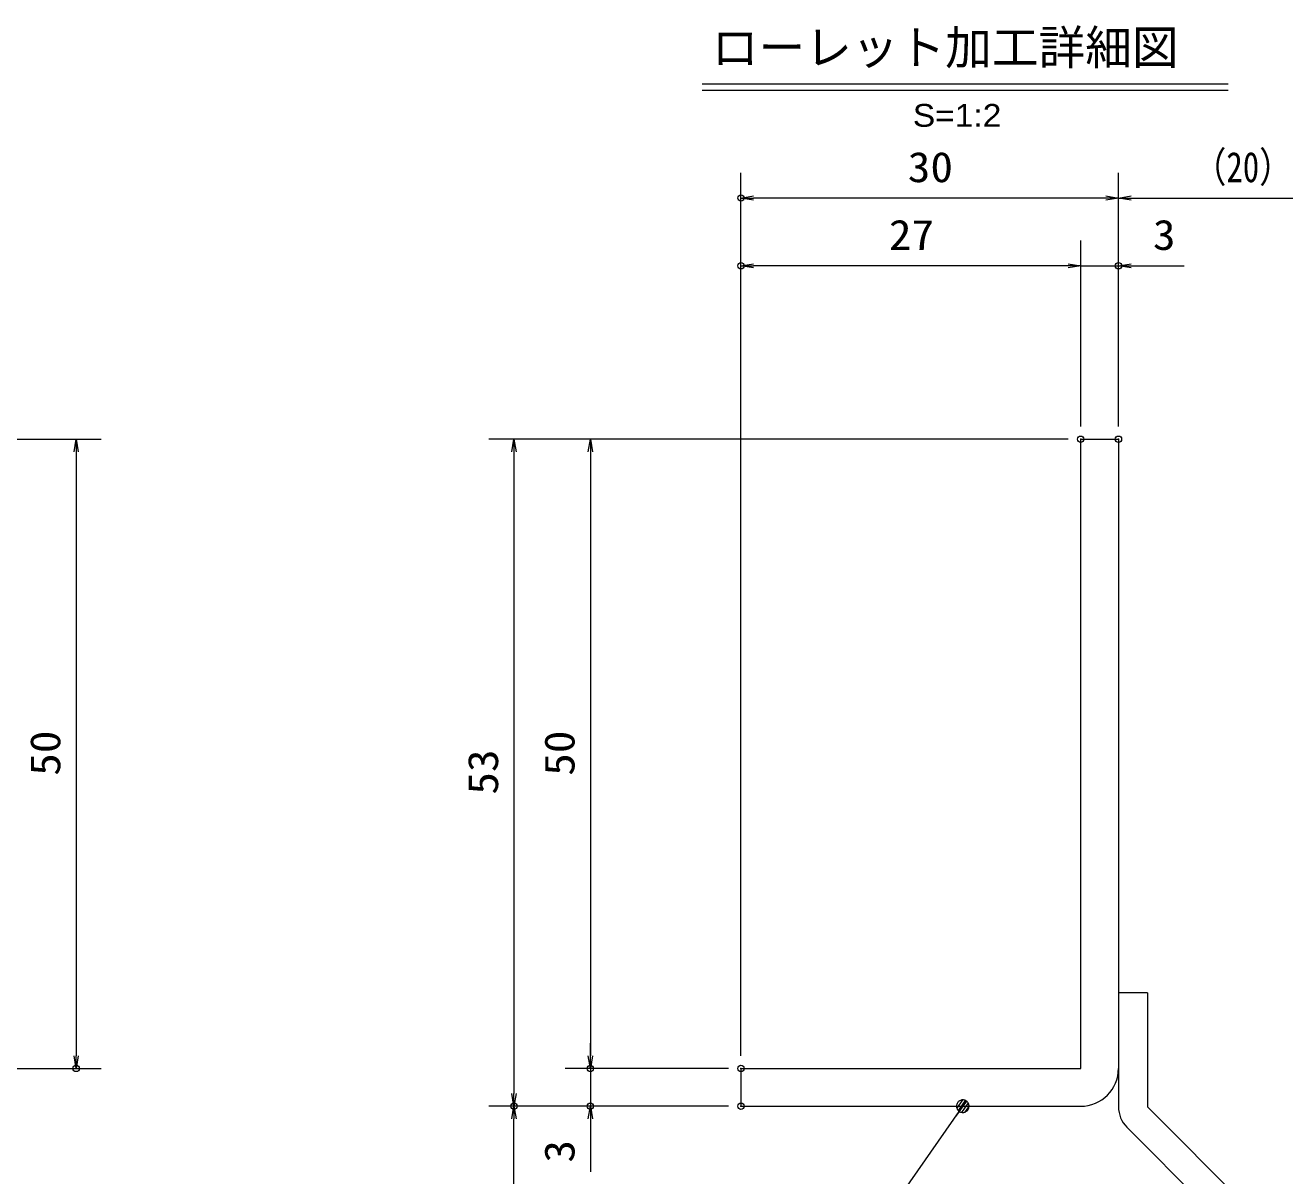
# Model space of a CAD drawing. Units: millimetres, scale not verified, with parts at other scales. Extents: x -1050 to 1050, y -742 to 742.
# Drawn here: x -161 to 340, y -473 to -15 of the extents above; entities that cross this region are included whole.
import ezdxf
from ezdxf.enums import TextEntityAlignment as Align

# ---------------------------------------------------------------- set-up
doc = ezdxf.new("R2010")
doc.units = ezdxf.units.MM
doc.header["$LTSCALE"] = 5
doc.header["$PDMODE"] = 32
doc.header["$PDSIZE"] = 2.5
for name, color, linetype, lineweight in [('0-1_寸法注釈', 2, 'Continuous', 9), ('0-2_0', 2, 'Continuous', 9), ('0-3_DEFPOINTS', 134, 'Continuous', 9), ('0-8_アンカー', 7, 'Continuous', 9), ('0-9_枠', 7, 'Continuous', 9)]:
    doc.layers.add(name, color=color, linetype=linetype, lineweight=lineweight)
doc.styles.add('HG丸ｺﾞｼｯｸM-PRO', font='')
doc.styles.add('ＭＳ ゴシック', font='')
doc.styles.get('HG丸ｺﾞｼｯｸM-PRO').set_extended_font_data('HG丸ｺﾞｼｯｸM-PRO')
doc.styles.get('ＭＳ ゴシック').set_extended_font_data('MS Gothic')

# ---------------------------------------------------------------- blocks, each defined once
blk = doc.blocks.new('_OPEN')
at = {"layer": '0-2_0'}
blk.add_line((0, 0), (-5, 0), dxfattribs=at)
blk.add_lwpolyline([(-5, 0.833), (0, 0), (-5, -0.833)], dxfattribs=at)
blk = doc.blocks.new('A$C6EB770D1')
at = {"layer": '0-8_アンカー'}
for p, q in [((130.257, 96.52), (45.237, 11.5)), ((138.388, 88.388), (130.257, 96.52)), ((138.388, 88.388), (53.368, 3.368)), ((0, 11.5), (45.237, 11.5)), ((0, 11.5), (0, 0)), ((0, 0), (45.237, 0))]:
    blk.add_line(p, q, dxfattribs=at)
blk.add_arc((45.237, 11.5), 11.5, 270, 315, dxfattribs=at)
blk = doc.blocks.new('_Dot')
at = {"layer": '0-2_0'}
for p, q in [((-2.5, 0), (-5, 0)), ((2.445, 0.5), (-2.445, 0.5)), ((1.997, 1.5), (-1.997, 1.5)), ((2.289, -0.995), (-2.289, -0.995)), ((1.499, -1.995), (-1.499, -1.995))]:
    blk.add_line(p, q, dxfattribs=at)
for points in [[(2.5, 0), (2.48, 0.313), (2.421, 0.622), (2.324, 0.92), (2.191, 1.204), (2.023, 1.469), (1.822, 1.711), (1.594, 1.926), (1.34, 2.111), (1.064, 2.262), (0.773, 2.378), (0.468, 2.456), (0.157, 2.495), (-0.157, 2.495), (-0.468, 2.456), (-0.773, 2.378), (-1.064, 2.262), (-1.34, 2.111), (-1.594, 1.926), (-1.822, 1.711), (-2.023, 1.469), (-2.191, 1.204), (-2.324, 0.92), (-2.421, 0.622), (-2.48, 0.313), (-2.5, 0), (0, 0)], [(-2.5, 0), (-2.48, -0.313), (-2.421, -0.622), (-2.324, -0.92), (-2.191, -1.204), (-2.023, -1.469), (-1.822, -1.711), (-1.594, -1.926), (-1.34, -2.111), (-1.064, -2.262), (-0.773, -2.378), (-0.468, -2.456), (-0.157, -2.495), (0.157, -2.495), (0.468, -2.456), (0.773, -2.378), (1.064, -2.262), (1.34, -2.111), (1.594, -1.926), (1.822, -1.711), (2.023, -1.469), (2.191, -1.204), (2.324, -0.92), (2.421, -0.622), (2.48, -0.313), (2.5, 0), (0, 0)]]:
    blk.add_lwpolyline(points, close=True, dxfattribs=at)

msp = doc.modelspace()

# ---------------------------------------------------------------- linework, layer by layer
at = {"layer": '0-1_寸法注釈'}
for p, q in [((108.505, -38.751), (317.544, -38.751)), ((108.505, -41.251), (317.544, -41.251)), ((123.93, -424.975), (123.93, -74.141)), ((273.93, -174.975), (273.93, -74.141)), ((273.93, -174.975), (273.93, -74.141)), ((268.93, -84.141), (128.93, -84.141)), ((278.93, -84.141), (365.45, -84.141)), ((123.93, -424.975), (123.93, -101.067)), ((258.93, -174.975), (258.93, -101.067)), ((258.93, -174.975), (258.93, -101.067)), ((273.93, -174.975), (273.93, -101.067)), ((253.93, -111.067), (128.93, -111.067)), ((253.93, -111.067), (248.93, -111.067)), ((258.93, -111.067), (273.93, -111.067)), ((278.93, -111.067), (300.043, -111.067)), ((-185.45, -179.975), (-130.285, -179.975)), ((253.93, -179.975), (23.705, -179.975)), ((253.93, -179.975), (54.081, -179.975)), ((-140.285, -184.975), (-140.285, -424.975)), ((33.705, -184.975), (33.705, -439.975)), ((64.081, -184.975), (64.081, -424.975)), ((64.081, -424.975), (64.081, -419.975)), ((-185.45, -429.975), (-130.285, -429.975)), ((118.93, -429.975), (54.081, -429.975)), ((118.93, -429.975), (54.081, -429.975)), ((64.081, -429.975), (64.081, -444.975)), ((118.93, -444.975), (23.705, -444.975)), ((118.93, -444.975), (23.705, -444.975)), ((118.93, -444.975), (54.081, -444.975)), ((33.705, -533.363), (33.705, -449.975)), ((64.081, -449.975), (64.081, -471.088)), ((174.029, -499.565), (211.499, -445.795))]:
    msp.add_line(p, q, dxfattribs=at)
at = {"layer": '0-3_DEFPOINTS'}
for p in [(123.93, -84.141), (123.93, -111.067), (273.93, -111.067), (258.93, -179.975), (273.93, -179.975), (273.93, -179.975), (-140.285, -429.975), (64.081, -429.975), (123.93, -429.975), (33.705, -444.975), (64.081, -444.975), (123.93, -444.975)]:
    msp.add_point(p, dxfattribs=at)
at = {"layer": '0-9_枠'}
for p, q in [((258.93, -179.975), (273.93, -179.975)), ((258.93, -429.975), (258.93, -179.975)), ((273.93, -179.975), (273.93, -429.975)), ((123.93, -429.975), (258.93, -429.975)), ((123.93, -429.975), (123.93, -444.975)), ((123.93, -444.975), (258.93, -444.975))]:
    msp.add_line(p, q, dxfattribs=at)
msp.add_arc((258.93, -429.975), 15, 270, 0, dxfattribs=at)

# ---------------------------------------------------------------- block references
at = {"layer": '0-1_寸法注釈'}
for name, p, rotation in [('_OPEN', (123.93, -84.141), 180), ('_OPEN', (273.93, -84.141), 180), ('_OPEN', (123.93, -111.067), 180), ('_OPEN', (273.93, -111.067), 180), ('_OPEN', (-140.285, -179.975), 90), ('_OPEN', (33.705, -179.975), 90), ('_OPEN', (64.081, -179.975), 90), ('_OPEN', (-140.285, -429.975), 270), ('_OPEN', (64.081, -429.975), 270), ('_OPEN', (64.081, -429.975), 270), ('_OPEN', (33.705, -444.975), 270), ('_OPEN', (33.705, -444.975), 90), ('_OPEN', (64.081, -444.975), 90), ('_Dot', (212.071, -444.975), 55.12857)]:
    msp.add_blockref(name, p, dxfattribs=dict(at, rotation=rotation))
for p in [(273.93, -84.141), (258.93, -111.067), (258.93, -111.067)]:
    msp.add_blockref('_OPEN', p, dxfattribs=at)
at = {"layer": '0-8_アンカー', "rotation": 270}
msp.add_blockref('A$C6EB770D1', (273.93, -399.975), dxfattribs=at)

# ---------------------------------------------------------------- texts
at = {"layer": '0-1_寸法注釈', "color": 7, "style": 'HG丸ｺﾞｼｯｸM-PRO'}
msp.add_text('ローレット加工詳細図', height=13.6, dxfattribs=at).set_placement((112.318, -35.179), align=Align.BOTTOM_LEFT)
at = {"layer": '0-1_寸法注釈', "color": 7}
for s, height, style, width, p in [('S=1:2', 9.054, 'HG丸ｺﾞｼｯｸM-PRO', 1.1, (192.217, -58.547)), ('（20）', 12.02, 'ＭＳ ゴシック', 0.8, (303.675, -81.454)), ('30', 12.02, 'ＭＳ ゴシック', 1.1, (190.197, -81.454)), ('27', 12.02, 'ＭＳ ゴシック', 1.1, (182.697, -108.38)), ('3', 12.02, 'ＭＳ ゴシック', 1.1, (287.62, -108.38))]:
    msp.add_text(s, height=height, dxfattribs=dict(at, style=style, width=width)).set_placement(p, align=Align.BOTTOM_LEFT)
at = {"layer": '0-1_寸法注釈', "color": 7, "style": 'ＭＳ ゴシック', "width": 1.1}
for s, p in [('50', (-142.972, -313.708)), ('50', (61.394, -313.708)), ('53', (31.017, -321.208)), ('3', (61.394, -467.398))]:
    msp.add_text(s, height=12.02, rotation=90, dxfattribs=at).set_placement(p, align=Align.BOTTOM_LEFT)

doc.saveas('drawing.dxf')
